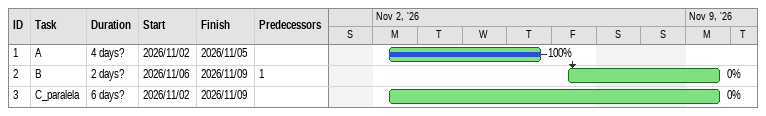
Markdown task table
| ID | Task | Duration | Start | Finish | Predecessors | % complete |
|---|---|---|---|---|---|---|
| 1 | A | 4d? | 2026-11-02 | 2026-11-05 |  | 100 |
| 2 | B | 2d? | 2026-11-06 | 2026-11-09 | 1 | 0 |
| 3 | C_paralela | 6d? | 2026-11-02 | 2026-11-09 |  | 0 |
